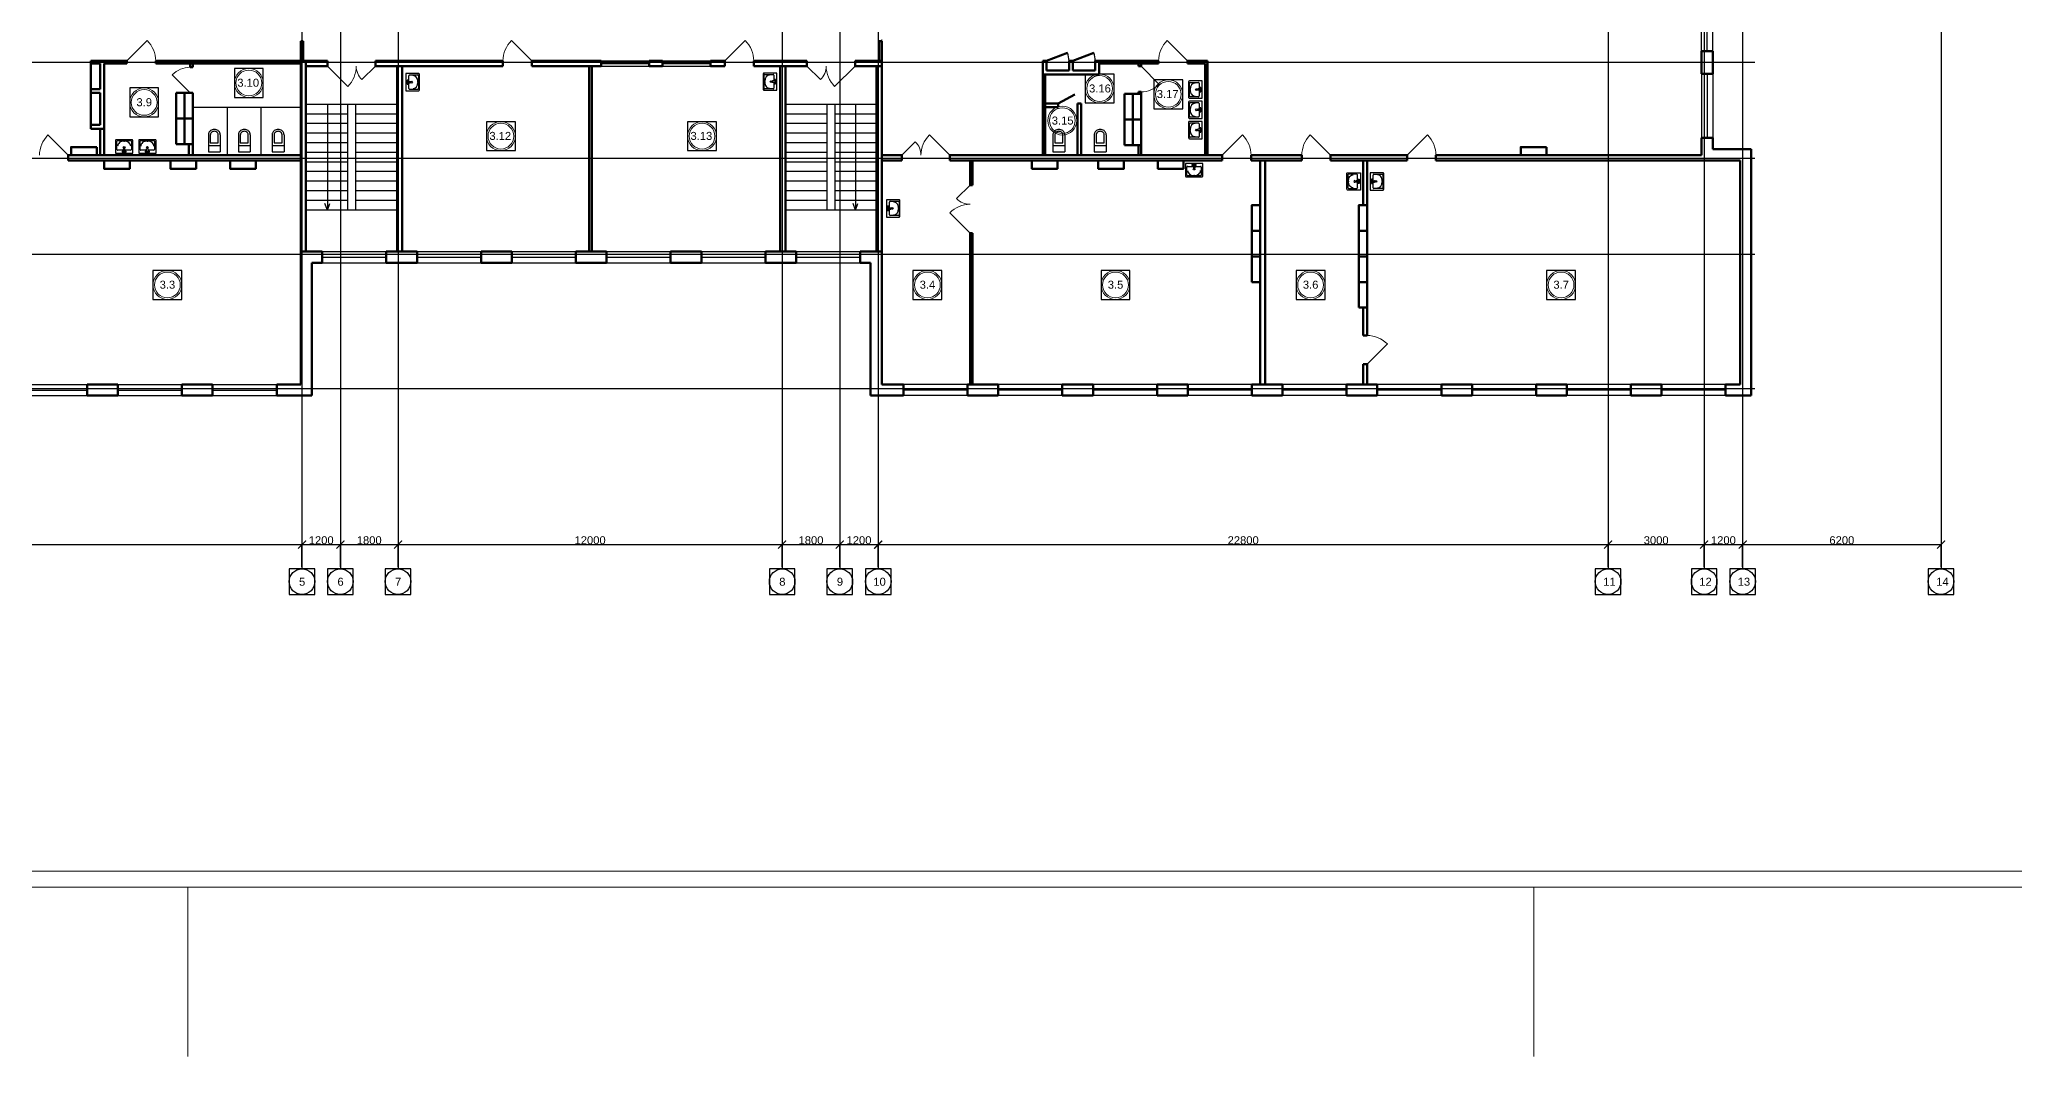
# Model space of a CAD drawing. Header units: metres. Extents: x -5 to 458, y -5 to 65.
# Drawn here: x 310.9 to 372.6, y -5.3 to 26.5 of the extents above; entities that cross this region are included whole.
import ezdxf
from ezdxf.enums import TextEntityAlignment as Align

# ---------------------------------------------------------------- set-up
doc = ezdxf.new("R2010")
doc.units = ezdxf.units.M
doc.linetypes.add('ACAD_ISO04W100', pattern=[30, 24, -3, 0, -3])
for name, color, linetype, lineweight in [('Level 50', 7, 'Continuous', 0), ('Двери', 250, 'Continuous', 5), ('Стены', 7, 'Continuous', 50)]:
    doc.layers.add(name, color=color, linetype=linetype, lineweight=lineweight)
for name, color, linetype in [('SANTEH', 7, 'Continuous'), ('YOLO_TABLE', 1, 'Continuous'), ('Окна', 127, 'Continuous'), ('Оси', 30, 'Continuous'), ('Осн надпись', 7, 'Continuous'), ('размеры оси', 163, 'Continuous'), ('Сантехника', 7, 'Continuous')]:
    doc.layers.add(name, color=color, linetype=linetype)
doc.styles.get("Standard").update_dxf_attribs({"font": 'arial.ttf'})
doc.styles.add('Style-Arial', font='arial.ttf')
doc.dimstyles.new('100', dxfattribs={"dimtxt": 0.25, "dimasz": 0.25, "dimexe": 0.0125, "dimexo": 0.0625, "dimgap": 0.0065, "dimtad": 1, "dimlfac": 1000, "dimtxsty": 'Standard', "dimblk": 'ARCHTICK', "dimcen": 0.25, "dimadec": 0, "dimazin": 0, "dimtfac": 1, "dimtmove": 0, "dimatfit": 3, "dimldrblk": 'ARCHTICK', "dimfxl": 1, "dimarcsym": 0})

# ---------------------------------------------------------------- blocks, each defined once
blk = doc.blocks.new('Rac7')
at = {"color": 0}
for p, q in [((-39501, -24232), (-39501, -23830)), ((-39474, -23808), (-38988, -23808)), ((-39457, -23859), (-39457, -24115)), ((-39032, -23838), (-39430, -23838)), ((-39221, -23855), (-39241, -23855)), ((-39005, -24115), (-39005, -23859)), ((-39005, -23859), (-39005, -23859)), ((-38961, -23830), (-38961, -24232)), ((-38961, -24232), (-39501, -24232)), ((-39430, -24136), (-39253, -24136)), ((-39297, -24164), (-39253, -24164)), ((-39297, -24194), (-39297, -24164)), ((-39165, -24194), (-39297, -24194)), ((-39253, -24186), (-39253, -24094)), ((-39253, -24186), (-39209, -24186)), ((-39209, -24186), (-39209, -24094)), ((-39209, -24136), (-39032, -24136)), ((-39209, -24164), (-39165, -24164)), ((-39165, -24164), (-39165, -24194))]:
    blk.add_line(p, q, dxfattribs=at)
at = {"color": 0, "extrusion": (0, 0, -1)}
for centre, major_axis, start_param, end_param in [((-39474, -23830), (-27, 0), 0, 1.570796), ((-39430, -23859), (-27, 0), 0, 1.570796), ((-39241, -24007), (-194, 0), 0, 1.570796), ((-39221, -24007), (-194, 0), 1.570796, 3.141593), ((-39032, -23859), (-27, 0), 1.570796, 3.141593), ((-38988, -23830), (-27, 0), 1.570796, 3.141593), ((-39430, -24115), (-27, 0), -1.570796, 0), ((-39231, -24104), (-25.3, 0), 0.552816, 2.588777), ((-39032, -24115), (-27, 0), -3.141593, -1.570796)]:
    blk.add_ellipse(centre, major_axis=major_axis, ratio=0.785714, start_param=start_param, end_param=end_param, dxfattribs=at)
blk.add_ellipse((-39231, -24048), major_axis=(-27.9, 0), ratio=0.785714, dxfattribs=at)
blk = doc.blocks.new('WC With Cistern_103')
at = {"layer": 'SANTEH', "linetype": 'Continuous'}
for p, q in [((0, 170), (0, 700)), ((370, 700), (0, 700)), ((370, 170), (370, 700)), ((370, 500), (0, 500)), ((60, 425), (60, 170)), ((310, 425), (60, 425)), ((310, 170), (310, 425))]:
    blk.add_line(p, q, dxfattribs=at)
for points in [[(0, 170), (1, 151), (4, 133), (10, 115), (17, 97), (27, 81), (38, 66), (51, 52), (65, 40)], [(60, 170), (61, 158), (63, 146), (66, 135), (71, 124), (77, 114), (84, 104), (92, 96), (101, 88)], [(65, 40), (92, 23), (122, 10), (153, 3), (185, 0), (217, 3), (248, 10), (278, 23), (305, 40)], [(101, 88), (120, 76), (141, 67), (163, 62), (185, 60), (207, 62), (229, 67), (250, 76), (269, 88)], [(269, 88), (278, 96), (286, 104), (293, 114), (299, 124), (304, 135), (307, 146), (309, 158), (310, 170)], [(305, 40), (319, 52), (332, 66), (343, 81), (353, 97), (360, 115), (366, 133), (369, 151), (370, 170)]]:
    blk.add_lwpolyline(points, dxfattribs=at)
blk = doc.blocks.new('_ArchTick')
at = {"color": 0, "linetype": 'ByBlock', "const_width": 0.15}
blk.add_lwpolyline([(-0.5, -0.5), (0.5, 0.5)], dxfattribs=at)
blk = doc.blocks.new('*D175')
at = {"layer": 'Defpoints', "color": 0, "transparency": 16777216}
for p in [(319.091, 10.736), (296.291, 9.979), (319.091, 9.979)]:
    blk.add_point(p, dxfattribs=at)
at = {"layer": 'размеры оси', "color": 0, "lineweight": -2, "transparency": 16777216}
for p, q in [((296.291, 10.042), (296.291, 10.749)), ((296.291, 10.736), (319.091, 10.736)), ((319.091, 10.042), (319.091, 10.749))]:
    blk.add_line(p, q, dxfattribs=at)
at = {"layer": 'размеры оси', "color": 0, "lineweight": -2, "transparency": 16777216, "xscale": 0.25, "yscale": 0.25, "zscale": 0.25, "rotation": 180}
blk.add_blockref('_ArchTick', (296.291, 10.736), dxfattribs=at)
at = {"layer": 'размеры оси', "color": 0, "lineweight": -2, "transparency": 16777216, "xscale": 0.25, "yscale": 0.25, "zscale": 0.25}
blk.add_blockref('_ArchTick', (319.091, 10.736), dxfattribs=at)
at = {"layer": 'размеры оси', "color": 0, "transparency": 16777216, "insert": (307.691, 10.87), "char_height": 0.25, "attachment_point": 5}
blk.add_mtext('22800', dxfattribs=at)
blk = doc.blocks.new('*D176')
at = {"layer": 'Defpoints', "color": 0, "transparency": 16777216}
for p in [(320.291, 10.736), (319.091, 9.979), (320.291, 9.979)]:
    blk.add_point(p, dxfattribs=at)
at = {"layer": 'размеры оси', "color": 0, "lineweight": -2, "transparency": 16777216}
for p, q in [((319.091, 10.042), (319.091, 10.749)), ((319.091, 10.736), (320.291, 10.736)), ((320.291, 10.042), (320.291, 10.749))]:
    blk.add_line(p, q, dxfattribs=at)
at = {"layer": 'размеры оси', "color": 0, "lineweight": -2, "transparency": 16777216, "xscale": 0.25, "yscale": 0.25, "zscale": 0.25, "rotation": 180}
blk.add_blockref('_ArchTick', (319.091, 10.736), dxfattribs=at)
at = {"layer": 'размеры оси', "color": 0, "lineweight": -2, "transparency": 16777216, "xscale": 0.25, "yscale": 0.25, "zscale": 0.25}
blk.add_blockref('_ArchTick', (320.291, 10.736), dxfattribs=at)
at = {"layer": 'размеры оси', "color": 0, "transparency": 16777216, "insert": (319.691, 10.87), "char_height": 0.25, "attachment_point": 5}
blk.add_mtext('1200', dxfattribs=at)
blk = doc.blocks.new('*D177')
at = {"layer": 'Defpoints', "color": 0, "transparency": 16777216}
for p in [(322.091, 10.736), (320.291, 9.979), (322.091, 9.979)]:
    blk.add_point(p, dxfattribs=at)
at = {"layer": 'размеры оси', "color": 0, "lineweight": -2, "transparency": 16777216}
for p, q in [((320.291, 10.042), (320.291, 10.749)), ((320.291, 10.736), (322.091, 10.736)), ((322.091, 10.042), (322.091, 10.749))]:
    blk.add_line(p, q, dxfattribs=at)
at = {"layer": 'размеры оси', "color": 0, "lineweight": -2, "transparency": 16777216, "xscale": 0.25, "yscale": 0.25, "zscale": 0.25, "rotation": 180}
blk.add_blockref('_ArchTick', (320.291, 10.736), dxfattribs=at)
at = {"layer": 'размеры оси', "color": 0, "lineweight": -2, "transparency": 16777216, "xscale": 0.25, "yscale": 0.25, "zscale": 0.25}
blk.add_blockref('_ArchTick', (322.091, 10.736), dxfattribs=at)
at = {"layer": 'размеры оси', "color": 0, "transparency": 16777216, "insert": (321.191, 10.87), "char_height": 0.25, "attachment_point": 5}
blk.add_mtext('1800', dxfattribs=at)
blk = doc.blocks.new('*D155')
at = {"layer": 'Defpoints', "color": 0, "transparency": 16777216}
for p in [(334.091, 10.736), (322.091, 9.979), (334.091, 9.979)]:
    blk.add_point(p, dxfattribs=at)
at = {"layer": 'размеры оси', "color": 0, "lineweight": -2, "transparency": 16777216}
for p, q in [((322.091, 10.042), (322.091, 10.749)), ((322.091, 10.736), (334.091, 10.736)), ((334.091, 10.042), (334.091, 10.749))]:
    blk.add_line(p, q, dxfattribs=at)
at = {"layer": 'размеры оси', "color": 0, "lineweight": -2, "transparency": 16777216, "xscale": 0.25, "yscale": 0.25, "zscale": 0.25, "rotation": 180}
blk.add_blockref('_ArchTick', (322.091, 10.736), dxfattribs=at)
at = {"layer": 'размеры оси', "color": 0, "lineweight": -2, "transparency": 16777216, "xscale": 0.25, "yscale": 0.25, "zscale": 0.25}
blk.add_blockref('_ArchTick', (334.091, 10.736), dxfattribs=at)
at = {"layer": 'размеры оси', "color": 0, "transparency": 16777216, "insert": (328.091, 10.87), "char_height": 0.25, "attachment_point": 5}
blk.add_mtext('12000', dxfattribs=at)
blk = doc.blocks.new('*D156')
at = {"layer": 'Defpoints', "color": 0, "transparency": 16777216}
for p in [(335.891, 10.736), (334.091, 9.979), (335.891, 9.979)]:
    blk.add_point(p, dxfattribs=at)
at = {"layer": 'размеры оси', "color": 0, "lineweight": -2, "transparency": 16777216}
for p, q in [((334.091, 10.042), (334.091, 10.749)), ((334.091, 10.736), (335.891, 10.736)), ((335.891, 10.042), (335.891, 10.749))]:
    blk.add_line(p, q, dxfattribs=at)
at = {"layer": 'размеры оси', "color": 0, "lineweight": -2, "transparency": 16777216, "xscale": 0.25, "yscale": 0.25, "zscale": 0.25, "rotation": 180}
blk.add_blockref('_ArchTick', (334.091, 10.736), dxfattribs=at)
at = {"layer": 'размеры оси', "color": 0, "lineweight": -2, "transparency": 16777216, "xscale": 0.25, "yscale": 0.25, "zscale": 0.25}
blk.add_blockref('_ArchTick', (335.891, 10.736), dxfattribs=at)
at = {"layer": 'размеры оси', "color": 0, "transparency": 16777216, "insert": (334.991, 10.87), "char_height": 0.25, "attachment_point": 5}
blk.add_mtext('1800', dxfattribs=at)
blk = doc.blocks.new('*D157')
at = {"layer": 'Defpoints', "color": 0, "transparency": 16777216}
for p in [(337.091, 10.736), (335.891, 9.979), (337.091, 9.979)]:
    blk.add_point(p, dxfattribs=at)
at = {"layer": 'размеры оси', "color": 0, "lineweight": -2, "transparency": 16777216}
for p, q in [((335.891, 10.042), (335.891, 10.749)), ((335.891, 10.736), (337.091, 10.736)), ((337.091, 10.042), (337.091, 10.749))]:
    blk.add_line(p, q, dxfattribs=at)
at = {"layer": 'размеры оси', "color": 0, "lineweight": -2, "transparency": 16777216, "xscale": 0.25, "yscale": 0.25, "zscale": 0.25, "rotation": 180}
blk.add_blockref('_ArchTick', (335.891, 10.736), dxfattribs=at)
at = {"layer": 'размеры оси', "color": 0, "lineweight": -2, "transparency": 16777216, "xscale": 0.25, "yscale": 0.25, "zscale": 0.25}
blk.add_blockref('_ArchTick', (337.091, 10.736), dxfattribs=at)
at = {"layer": 'размеры оси', "color": 0, "transparency": 16777216, "insert": (336.491, 10.87), "char_height": 0.25, "attachment_point": 5}
blk.add_mtext('1200', dxfattribs=at)
blk = doc.blocks.new('*D158')
at = {"layer": 'Defpoints', "color": 0, "transparency": 16777216}
for p in [(359.891, 10.736), (337.091, 9.979), (359.891, 9.979)]:
    blk.add_point(p, dxfattribs=at)
at = {"layer": 'размеры оси', "color": 0, "lineweight": -2, "transparency": 16777216}
for p, q in [((337.091, 10.042), (337.091, 10.749)), ((337.091, 10.736), (359.891, 10.736)), ((359.891, 10.042), (359.891, 10.749))]:
    blk.add_line(p, q, dxfattribs=at)
at = {"layer": 'размеры оси', "color": 0, "lineweight": -2, "transparency": 16777216, "xscale": 0.25, "yscale": 0.25, "zscale": 0.25, "rotation": 180}
blk.add_blockref('_ArchTick', (337.091, 10.736), dxfattribs=at)
at = {"layer": 'размеры оси', "color": 0, "lineweight": -2, "transparency": 16777216, "xscale": 0.25, "yscale": 0.25, "zscale": 0.25}
blk.add_blockref('_ArchTick', (359.891, 10.736), dxfattribs=at)
at = {"layer": 'размеры оси', "color": 0, "transparency": 16777216, "insert": (348.491, 10.87), "char_height": 0.25, "attachment_point": 5}
blk.add_mtext('22800', dxfattribs=at)
blk = doc.blocks.new('*D159')
at = {"layer": 'Defpoints', "color": 0, "transparency": 16777216}
for p in [(362.891, 10.736), (359.891, 9.979), (362.891, 9.979)]:
    blk.add_point(p, dxfattribs=at)
at = {"layer": 'размеры оси', "color": 0, "lineweight": -2, "transparency": 16777216}
for p, q in [((359.891, 10.042), (359.891, 10.749)), ((359.891, 10.736), (362.891, 10.736)), ((362.891, 10.042), (362.891, 10.749))]:
    blk.add_line(p, q, dxfattribs=at)
at = {"layer": 'размеры оси', "color": 0, "lineweight": -2, "transparency": 16777216, "xscale": 0.25, "yscale": 0.25, "zscale": 0.25, "rotation": 180}
blk.add_blockref('_ArchTick', (359.891, 10.736), dxfattribs=at)
at = {"layer": 'размеры оси', "color": 0, "lineweight": -2, "transparency": 16777216, "xscale": 0.25, "yscale": 0.25, "zscale": 0.25}
blk.add_blockref('_ArchTick', (362.891, 10.736), dxfattribs=at)
at = {"layer": 'размеры оси', "color": 0, "transparency": 16777216, "insert": (361.391, 10.87), "char_height": 0.25, "attachment_point": 5}
blk.add_mtext('3000', dxfattribs=at)
blk = doc.blocks.new('*D160')
at = {"layer": 'Defpoints', "color": 0, "transparency": 16777216}
for p in [(364.091, 10.736), (362.891, 9.979), (364.091, 9.979)]:
    blk.add_point(p, dxfattribs=at)
at = {"layer": 'размеры оси', "color": 0, "lineweight": -2, "transparency": 16777216}
for p, q in [((362.891, 10.042), (362.891, 10.749)), ((362.891, 10.736), (364.091, 10.736)), ((364.091, 10.042), (364.091, 10.749))]:
    blk.add_line(p, q, dxfattribs=at)
at = {"layer": 'размеры оси', "color": 0, "lineweight": -2, "transparency": 16777216, "xscale": 0.25, "yscale": 0.25, "zscale": 0.25, "rotation": 180}
blk.add_blockref('_ArchTick', (362.891, 10.736), dxfattribs=at)
at = {"layer": 'размеры оси', "color": 0, "lineweight": -2, "transparency": 16777216, "xscale": 0.25, "yscale": 0.25, "zscale": 0.25}
blk.add_blockref('_ArchTick', (364.091, 10.736), dxfattribs=at)
at = {"layer": 'размеры оси', "color": 0, "transparency": 16777216, "insert": (363.491, 10.87), "char_height": 0.25, "attachment_point": 5}
blk.add_mtext('1200', dxfattribs=at)
blk = doc.blocks.new('*D161')
at = {"layer": 'Defpoints', "color": 0, "transparency": 16777216}
for p in [(370.291, 10.736), (364.091, 9.979), (370.291, 9.979)]:
    blk.add_point(p, dxfattribs=at)
at = {"layer": 'размеры оси', "color": 0, "lineweight": -2, "transparency": 16777216}
for p, q in [((364.091, 10.042), (364.091, 10.749)), ((364.091, 10.736), (370.291, 10.736)), ((370.291, 10.042), (370.291, 10.749))]:
    blk.add_line(p, q, dxfattribs=at)
at = {"layer": 'размеры оси', "color": 0, "lineweight": -2, "transparency": 16777216, "xscale": 0.25, "yscale": 0.25, "zscale": 0.25, "rotation": 180}
blk.add_blockref('_ArchTick', (364.091, 10.736), dxfattribs=at)
at = {"layer": 'размеры оси', "color": 0, "lineweight": -2, "transparency": 16777216, "xscale": 0.25, "yscale": 0.25, "zscale": 0.25}
blk.add_blockref('_ArchTick', (370.291, 10.736), dxfattribs=at)
at = {"layer": 'размеры оси', "color": 0, "transparency": 16777216, "insert": (367.191, 10.87), "char_height": 0.25, "attachment_point": 5}
blk.add_mtext('6200', dxfattribs=at)
blk = doc.blocks.new('*U49')
at = {"color": 7, "linetype": 'Continuous', "lineweight": 0}
for p, q in [((-21.025, -34.987), (-21.025, -29.7)), ((21.025, -34.987), (21.025, -29.7))]:
    blk.add_line(p, q, dxfattribs=at)
at = {"color": 7, "linetype": 'Continuous', "lineweight": 0, "flags": 128}
blk.add_lwpolyline([(63.075, 29.7), (63.075, -29.7), (-63.075, -29.7), (-63.075, 29.7), (63.075, 29.7)], close=True, dxfattribs=at)
at = {"layer": 'Level 50', "color": 7, "linetype": 'Continuous', "lineweight": 13}
blk.add_line((62.575, -29.2), (-62.275, -29.2), dxfattribs=at)

msp = doc.modelspace()

# ---------------------------------------------------------------- linework, layer by layer
for p, q in [((328.435191, 25.850412), (329.935191, 25.850412)), ((328.435191, 25.770412), (329.935191, 25.770412)), ((328.435191, 25.690412), (329.935191, 25.690412)), ((330.355191, 25.850412), (331.855191, 25.850412)), ((330.355191, 25.770412), (331.855191, 25.770412)), ((330.355191, 25.690412), (331.855191, 25.690412)), ((322.060637, 24.490412), (319.210637, 24.490412)), ((320.510637, 24.190412), (319.210637, 24.190412)), ((319.887127, 24.490412), (319.887127, 21.190412)), ((320.510637, 24.490412), (320.510637, 21.190412)), ((320.760637, 24.490412), (320.760637, 21.190412)), ((322.060637, 24.190412), (320.760637, 24.190412)), ((337.040637, 24.490412), (334.190637, 24.490412)), ((335.490637, 24.190412), (334.190637, 24.190412)), ((335.490637, 24.490412), (335.490637, 21.190412)), ((335.740637, 24.490412), (335.740637, 21.190412)), ((337.040637, 24.190412), (335.740637, 24.190412)), ((336.380626, 24.490412), (336.380626, 21.190412)), ((320.510637, 23.890412), (319.210637, 23.890412)), ((320.510637, 23.590412), (319.210637, 23.590412)), ((322.060637, 23.890412), (320.760637, 23.890412)), ((322.060637, 23.590412), (320.760637, 23.590412)), ((335.490637, 23.890412), (334.190637, 23.890412)), ((335.490637, 23.590412), (334.190637, 23.590412)), ((337.040637, 23.890412), (335.740637, 23.890412)), ((337.040637, 23.590412), (335.740637, 23.590412)), ((320.510637, 23.290412), (319.210637, 23.290412)), ((320.510637, 22.990412), (319.210637, 22.990412)), ((322.060637, 23.290412), (320.760637, 23.290412)), ((322.060637, 22.990412), (320.760637, 22.990412)), ((335.490637, 23.290412), (334.190637, 23.290412)), ((335.490637, 22.990412), (334.190637, 22.990412)), ((337.040637, 23.290412), (335.740637, 23.290412)), ((337.040637, 22.990412), (335.740637, 22.990412)), ((320.510637, 22.690412), (319.210637, 22.690412)), ((320.510637, 22.390412), (319.210637, 22.390412)), ((322.060637, 22.690412), (320.760637, 22.690412)), ((322.060637, 22.390412), (320.760637, 22.390412)), ((335.490637, 22.690412), (334.190637, 22.690412)), ((335.490637, 22.390412), (334.190637, 22.390412)), ((337.040637, 22.690412), (335.740637, 22.690412)), ((337.040637, 22.390412), (335.740637, 22.390412)), ((320.510637, 22.090412), (319.210637, 22.090412)), ((320.510637, 21.790412), (319.210637, 21.790412)), ((322.060637, 22.090412), (320.760637, 22.090412)), ((322.060637, 21.790412), (320.760637, 21.790412)), ((335.490637, 22.090412), (334.190637, 22.090412)), ((335.490637, 21.790412), (334.190637, 21.790412)), ((337.040637, 22.090412), (335.740637, 22.090412)), ((337.040637, 21.790412), (335.740637, 21.790412)), ((320.510637, 21.490412), (319.210637, 21.490412)), ((322.060637, 21.190412), (319.210637, 21.190412)), ((319.887127, 21.190412), (319.809602, 21.398256)), ((319.887127, 21.190412), (319.964652, 21.398256)), ((322.060637, 21.490412), (320.760637, 21.490412)), ((335.490637, 21.490412), (334.190637, 21.490412)), ((337.040637, 21.190412), (334.190637, 21.190412)), ((337.040637, 21.490412), (335.740637, 21.490412)), ((336.380626, 21.190412), (336.303101, 21.398256)), ((336.380626, 21.190412), (336.458151, 21.398256))]:
    msp.add_line(p, q)
at = {"lineweight": 50}
for p, q in [((343.050637, 25.850412), (343.170637, 25.850412)), ((337.825191, 22.900412), (337.825191, 22.740412)), ((339.325191, 22.900412), (339.325191, 22.740412)), ((347.835191, 22.900412), (347.835191, 22.740412)), ((348.735191, 22.900412), (348.735191, 22.740412)), ((339.960637, 21.970459), (340.040637, 21.970459)), ((339.960637, 20.470459), (340.040637, 20.470459))]:
    msp.add_line(p, q, dxfattribs=at)
at = {"color": 7, "linetype": 'Continuous', "lineweight": 13}
for centre, radius in [((317.431166, 25.161531), 0.452013), ((317.431166, 25.161531), 0.402013), ((344.007016, 24.988303), 0.452013), ((344.007016, 24.988303), 0.402013), ((314.161709, 24.552939), 0.452013), ((314.161709, 24.552939), 0.402013), ((346.151998, 24.807809), 0.452013), ((346.151998, 24.807809), 0.402013), ((342.841784, 23.984933), 0.452013), ((342.841784, 23.984933), 0.402013), ((325.304268, 23.499841), 0.452013), ((325.304268, 23.499841), 0.402013), ((331.587054, 23.499841), 0.452013), ((331.587054, 23.499841), 0.402013), ((314.887347, 18.850279), 0.452013), ((314.887347, 18.850279), 0.402013), ((338.627795, 18.850279), 0.452013), ((338.627795, 18.850279), 0.402013), ((344.503156, 18.850279), 0.452013), ((344.503156, 18.850279), 0.402013), ((350.596344, 18.850279), 0.452013), ((350.596344, 18.850279), 0.402013), ((358.422407, 18.850279), 0.452013), ((358.422407, 18.850279), 0.402013)]:
    msp.add_circle(centre, radius, dxfattribs=at)
at = {"layer": 'SANTEH'}
for p, q in [((315.680637, 24.400412), (319.050637, 24.400412)), ((316.755191, 24.400412), (316.755191, 22.900412)), ((317.802748, 24.400412), (317.802748, 22.900412))]:
    msp.add_line(p, q, dxfattribs=at)
for centre in [(342.350637, 25.850412), (343.170637, 25.850412)]:
    msp.add_arc(centre, 0.7, 0, 21.05792953, dxfattribs=at)
at = {"layer": 'YOLO_TABLE'}
for points in [[(316.979153, 24.709518), (317.88318, 24.709518), (317.88318, 25.613545), (316.979153, 25.613545)], [(343.555002, 24.53629), (344.459029, 24.53629), (344.459029, 25.440317), (343.555002, 25.440317)], [(313.709696, 24.100926), (314.613723, 24.100926), (314.613723, 25.004953), (313.709696, 25.004953)], [(345.699985, 24.355796), (346.604012, 24.355796), (346.604012, 25.259822), (345.699985, 25.259822)], [(324.852255, 23.047827), (325.756282, 23.047827), (325.756282, 23.951854), (324.852255, 23.951854)], [(331.135041, 23.047827), (332.039068, 23.047827), (332.039068, 23.951854), (331.135041, 23.951854)], [(314.435333, 18.398265), (315.33936, 18.398265), (315.33936, 19.302292), (314.435333, 19.302292)], [(338.175782, 18.398265), (339.079809, 18.398265), (339.079809, 19.302292), (338.175782, 19.302292)], [(344.051142, 18.398265), (344.955169, 18.398265), (344.955169, 19.302292), (344.051142, 19.302292)], [(350.14433, 18.398265), (351.048357, 18.398265), (351.048357, 19.302292), (350.14433, 19.302292)], [(357.970394, 18.398265), (358.874421, 18.398265), (358.874421, 19.302292), (357.970394, 19.302292)], [(318.690637, 9.179035), (319.490637, 9.179035), (319.490637, 9.979035), (318.690637, 9.979035)], [(319.890637, 9.179035), (320.690637, 9.179035), (320.690637, 9.979035), (319.890637, 9.979035)], [(321.690637, 9.179035), (322.490637, 9.179035), (322.490637, 9.979035), (321.690637, 9.979035)], [(333.690637, 9.179035), (334.490637, 9.179035), (334.490637, 9.979035), (333.690637, 9.979035)], [(335.490637, 9.179035), (336.290637, 9.179035), (336.290637, 9.979035), (335.490637, 9.979035)], [(336.690637, 9.179035), (337.490637, 9.179035), (337.490637, 9.979035), (336.690637, 9.979035)], [(359.490637, 9.179035), (360.290637, 9.179035), (360.290637, 9.979035), (359.490637, 9.979035)], [(362.490637, 9.179035), (363.290637, 9.179035), (363.290637, 9.979035), (362.490637, 9.979035)], [(363.690637, 9.179035), (364.490637, 9.179035), (364.490637, 9.979035), (363.690637, 9.979035)], [(369.890637, 9.179035), (370.690637, 9.179035), (370.690637, 9.979035), (369.890637, 9.979035)]]:
    msp.add_lwpolyline(points, close=True, dxfattribs=at)
at = {"layer": 'Двери'}
for p, q in [((313.621797, 25.850412), (314.258193, 26.486808)), ((319.090637, 25.850412), (319.090637, 26.520412)), ((326.269412, 25.850412), (325.633016, 26.486808)), ((332.303053, 25.850412), (332.939449, 26.486808)), ((337.200637, 25.850412), (337.200637, 26.520412)), ((346.750637, 25.850412), (346.114241, 26.486808)), ((315.600637, 24.850412), (315.034952, 25.416098)), ((319.885637, 25.690412), (320.522033, 25.054016)), ((321.385637, 25.690412), (320.961373, 25.266148)), ((334.865637, 25.690412), (335.289901, 25.266148)), ((336.365637, 25.690412), (335.729241, 25.054016)), ((345.300637, 25.684111), (345.866322, 25.118426)), ((311.792215, 22.900412), (311.155819, 23.536808)), ((339.325191, 22.900412), (338.688795, 23.536808)), ((347.835191, 22.900412), (348.471587, 23.536808)), ((351.221796, 22.900412), (350.5854, 23.536808)), ((353.610637, 22.900412), (354.247033, 23.536808)), ((337.825191, 22.900412), (338.249455, 23.324676)), ((339.960637, 21.970459), (339.536373, 21.546195)), ((339.960637, 20.470459), (339.324241, 21.106856)), ((352.360637, 16.370062), (352.997033, 17.006458))]:
    msp.add_line(p, q, dxfattribs=at)
for centre, radius, start, end in [((313.621797, 25.850412), 0.9, 0, 45), ((326.269412, 25.850412), 0.9, 135, 180), ((332.303053, 25.850412), 0.9, 0, 45), ((346.750637, 25.850412), 0.9, 135, 180), ((315.600637, 24.850412), 0.8, 90, 135), ((319.885637, 25.690412), 0.9, 315, 0), ((321.385637, 25.690412), 0.6, 180, 225), ((334.865637, 25.690412), 0.6, 315, 0), ((336.365637, 25.690412), 0.9, 180, 225), ((345.300637, 25.684111), 0.8, 270, 315), ((311.792215, 22.900412), 0.9, 135, 180), ((339.325191, 22.900412), 0.9, 135, 180), ((347.835191, 22.900412), 0.9, 0, 45), ((351.221796, 22.900412), 0.9, 135, 180), ((353.610637, 22.900412), 0.9, 0, 45), ((337.825191, 22.900412), 0.6, 0, 45), ((339.960637, 20.470459), 0.9, 90, 135), ((339.960637, 21.970459), 0.6, 225, 270), ((352.360637, 16.370062), 0.9, 45, 90)]:
    msp.add_arc(centre, radius, start, end, dxfattribs=at)
at = {"layer": 'Окна'}
for p, q in [((362.810637, 26.150412), (362.810637, 28.150412)), ((362.985637, 26.150412), (362.985637, 28.150412)), ((363.160637, 26.150412), (363.160637, 28.150412)), ((362.810637, 25.450412), (362.810637, 23.450412)), ((362.985637, 25.450412), (362.985637, 23.450412)), ((363.160637, 25.450412), (363.160637, 23.450412)), ((319.725637, 19.890412), (321.725637, 19.890412)), ((322.685637, 19.890412), (324.685637, 19.890412)), ((325.645637, 19.890412), (327.645637, 19.890412)), ((328.605637, 19.890412), (330.605637, 19.890412)), ((331.565637, 19.890412), (333.565637, 19.890412)), ((334.525637, 19.890412), (336.525637, 19.890412)), ((319.725637, 19.715412), (321.725637, 19.715412)), ((319.725637, 19.540412), (321.725637, 19.540412)), ((322.685637, 19.715412), (324.685637, 19.715412)), ((322.685637, 19.540412), (324.685637, 19.540412)), ((325.645637, 19.715412), (327.645637, 19.715412)), ((325.645637, 19.540412), (327.645637, 19.540412)), ((328.605637, 19.715412), (330.605637, 19.715412)), ((328.605637, 19.540412), (330.605637, 19.540412)), ((331.565637, 19.715412), (333.565637, 19.715412)), ((331.565637, 19.540412), (333.565637, 19.540412)), ((334.525637, 19.715412), (336.525637, 19.715412)), ((334.525637, 19.540412), (336.525637, 19.540412)), ((310.380637, 15.740412), (312.380637, 15.740412)), ((310.380637, 15.565412), (312.380637, 15.565412)), ((313.340637, 15.740412), (315.340637, 15.740412)), ((313.340637, 15.565412), (315.340637, 15.565412)), ((316.300637, 15.740412), (318.300637, 15.740412)), ((316.300637, 15.565412), (318.300637, 15.565412)), ((339.880637, 15.740412), (337.880637, 15.740412)), ((339.880637, 15.565412), (337.880637, 15.565412)), ((342.840637, 15.740412), (340.840637, 15.740412)), ((342.840637, 15.565412), (340.840637, 15.565412)), ((345.800637, 15.740412), (343.800637, 15.740412)), ((345.800637, 15.565412), (343.800637, 15.565412)), ((348.760637, 15.740412), (346.760637, 15.740412)), ((348.760637, 15.565412), (346.760637, 15.565412)), ((351.720637, 15.740412), (349.720637, 15.740412)), ((351.720637, 15.565412), (349.720637, 15.565412)), ((354.680637, 15.740412), (352.680637, 15.740412)), ((354.680637, 15.565412), (352.680637, 15.565412)), ((357.640637, 15.740412), (355.640637, 15.740412)), ((357.640637, 15.565412), (355.640637, 15.565412)), ((360.600637, 15.740412), (358.600637, 15.740412)), ((360.600637, 15.565412), (358.600637, 15.565412)), ((363.560637, 15.740412), (361.560637, 15.740412)), ((363.560637, 15.565412), (361.560637, 15.565412)), ((310.380637, 15.390412), (312.380637, 15.390412)), ((313.340637, 15.390412), (315.340637, 15.390412)), ((316.300637, 15.390412), (318.300637, 15.390412)), ((339.880637, 15.390412), (337.880637, 15.390412)), ((342.840637, 15.390412), (340.840637, 15.390412)), ((345.800637, 15.390412), (343.800637, 15.390412)), ((348.760637, 15.390412), (346.760637, 15.390412)), ((351.720637, 15.390412), (349.720637, 15.390412)), ((354.680637, 15.390412), (352.680637, 15.390412)), ((357.640637, 15.390412), (355.640637, 15.390412)), ((360.600637, 15.390412), (358.600637, 15.390412)), ((363.560637, 15.390412), (361.560637, 15.390412))]:
    msp.add_line(p, q, dxfattribs=at)
at = {"layer": 'Оси', "linetype": 'ACAD_ISO04W100', "ltscale": 40}
for p, q in [((319.090637, 54.000412), (319.090637, 9.979035)), ((337.090637, 54.000412), (337.090637, 9.979035)), ((359.890637, 54.000412), (359.890637, 9.979035)), ((362.890637, 54.000412), (362.890637, 9.979035)), ((364.090637, 54.000412), (364.090637, 9.979035)), ((320.290637, 49.800412), (320.290637, 9.979035)), ((322.090637, 49.800412), (322.090637, 9.979035)), ((334.090637, 49.800412), (334.090637, 9.979035)), ((335.890637, 49.800412), (335.890637, 9.979035)), ((370.290637, 40.800412), (370.290637, 9.979035)), ((364.476536, 25.800412), (279.74094, 25.800412)), ((364.476536, 22.800412), (279.74094, 22.800412)), ((364.476536, 19.800412), (279.74094, 19.800412)), ((364.476536, 15.600412), (279.74094, 15.600412))]:
    msp.add_line(p, q, dxfattribs=at)
at = {"layer": 'Осн надпись', "ltscale": 40}
for centre in [(319.090637, 9.579035), (320.290637, 9.579035), (322.090637, 9.579035), (334.090637, 9.579035), (335.890637, 9.579035), (337.090637, 9.579035), (359.890637, 9.579035), (362.890637, 9.579035), (364.090637, 9.579035), (370.290637, 9.579035)]:
    msp.add_circle(centre, 0.4, dxfattribs=at)
at = {"layer": 'Стены'}
for p, q in [((319.050637, 26.470412), (319.050637, 25.850412)), ((319.130637, 26.470412), (319.050637, 26.470412)), ((319.130637, 26.470412), (319.130637, 25.850412)), ((337.120637, 26.470412), (337.120637, 25.850412)), ((337.200637, 26.470412), (337.120637, 26.470412)), ((337.200637, 26.470412), (337.200637, 25.850412)), ((342.350637, 25.850412), (343.003889, 26.10193)), ((343.170637, 25.850412), (343.823889, 26.10193)), ((362.810637, 25.450412), (362.810637, 26.150412)), ((362.810637, 26.150412), (363.160637, 26.150412)), ((363.160637, 25.450412), (363.160637, 26.150412)), ((312.490637, 25.850412), (312.490637, 25.770412)), ((312.490637, 25.850412), (313.621797, 25.850412)), ((312.490637, 23.730412), (312.490637, 25.850412)), ((312.490637, 25.770412), (312.790637, 25.770412)), ((312.790637, 25.770412), (312.790637, 24.970412)), ((312.910637, 25.770412), (312.910637, 22.900412)), ((312.910637, 25.770412), (313.621797, 25.770412)), ((313.621797, 25.770412), (313.621797, 25.850412)), ((314.521797, 25.850412), (318.920637, 25.850412)), ((314.521797, 25.770412), (314.521797, 25.850412)), ((314.521797, 25.770412), (319.050637, 25.770412)), ((315.600637, 25.650412), (315.600637, 25.770412)), ((315.600637, 25.650412), (315.680637, 25.650412)), ((315.680637, 25.650412), (315.680637, 25.770412)), ((318.920637, 25.850412), (319.400637, 25.850412)), ((319.050637, 25.850412), (319.050637, 15.740412)), ((319.050637, 25.850412), (319.210637, 25.850412)), ((319.210637, 25.850412), (319.210637, 19.890412)), ((319.210637, 25.690412), (319.885637, 25.690412)), ((319.400637, 25.850412), (319.885637, 25.850412)), ((319.885637, 25.690412), (319.885637, 25.850412)), ((321.385637, 25.850412), (325.369412, 25.850412)), ((321.385637, 25.690412), (321.385637, 25.850412)), ((321.385637, 25.690412), (325.369412, 25.690412)), ((322.060637, 25.690412), (322.060637, 19.890412)), ((322.220637, 25.690412), (322.220637, 19.890412)), ((325.369412, 25.690412), (325.369412, 25.850412)), ((326.269412, 25.850412), (328.435191, 25.850412)), ((326.269412, 25.690412), (326.269412, 25.850412)), ((326.269412, 25.690412), (328.435191, 25.690412)), ((328.060637, 25.690412), (328.060637, 19.890412)), ((328.140637, 25.690412), (328.140637, 19.890412)), ((328.435191, 25.850412), (328.435191, 25.690412)), ((329.935191, 25.850412), (330.355191, 25.850412)), ((329.935191, 25.850412), (329.935191, 25.690412)), ((329.935191, 25.690412), (330.355191, 25.690412)), ((330.355191, 25.850412), (330.355191, 25.690412)), ((331.855191, 25.850412), (332.303053, 25.850412)), ((331.855191, 25.850412), (331.855191, 25.690412)), ((331.855191, 25.690412), (332.303053, 25.690412)), ((332.303053, 25.690412), (332.303053, 25.850412)), ((333.203053, 25.850412), (334.865637, 25.850412)), ((333.203053, 25.690412), (333.203053, 25.850412)), ((333.203053, 25.690412), (334.865637, 25.690412)), ((334.030637, 25.690412), (334.030637, 19.890412)), ((334.190637, 25.690412), (334.190637, 19.890412)), ((334.865637, 25.690412), (334.865637, 25.850412)), ((336.365637, 25.850412), (337.200637, 25.850412)), ((336.365637, 25.690412), (336.365637, 25.850412)), ((336.365637, 25.690412), (337.200637, 25.690412)), ((337.040637, 25.690412), (337.040637, 19.890412)), ((337.200637, 25.850412), (337.200637, 15.740412)), ((337.200637, 25.850412), (337.200637, 19.890412)), ((342.230637, 25.850412), (342.350637, 25.850412)), ((342.230637, 25.850412), (342.230637, 22.900412)), ((342.230637, 25.850412), (342.230637, 25.550412)), ((342.230637, 25.430412), (343.990637, 25.430412)), ((342.310637, 25.430412), (342.310637, 22.900412)), ((342.350637, 25.850412), (342.350637, 25.550412)), ((342.350637, 25.550412), (343.050637, 25.550412)), ((343.050637, 25.850412), (343.050637, 25.550412)), ((343.170637, 25.850412), (343.170637, 25.550412)), ((343.170637, 25.550412), (343.870637, 25.550412)), ((343.870637, 25.850412), (345.850637, 25.850412)), ((343.870637, 25.850412), (343.870637, 25.550412)), ((343.990637, 25.850412), (343.990637, 25.430412)), ((343.990637, 25.770412), (345.850637, 25.770412)), ((345.220637, 25.770412), (345.220637, 25.684111)), ((345.220637, 25.684111), (345.300637, 25.684111)), ((345.300637, 25.770412), (345.300637, 25.684111)), ((345.850637, 25.850412), (345.850637, 25.770412)), ((346.750637, 25.850412), (347.380637, 25.850412)), ((346.750637, 25.850412), (346.750637, 25.770412)), ((346.750637, 25.770412), (347.300637, 25.770412)), ((347.300637, 25.770412), (347.300637, 22.900412)), ((347.380637, 25.850412), (347.380637, 22.900412)), ((362.810637, 25.450412), (363.160637, 25.450412)), ((312.490637, 24.970412), (312.490637, 24.850412)), ((312.490637, 24.970412), (312.790637, 24.970412)), ((312.490637, 24.850412), (312.790637, 24.850412)), ((312.790637, 24.850412), (312.790637, 23.850412)), ((315.160637, 24.850412), (315.160637, 23.250412)), ((315.160637, 24.850412), (315.680637, 24.850412)), ((315.420637, 23.250412), (315.420637, 24.850412)), ((315.680637, 24.850412), (315.680637, 22.900412)), ((342.710637, 24.520412), (343.231972, 24.800505)), ((344.780637, 24.820412), (344.780637, 23.220412)), ((344.780637, 24.820412), (345.300637, 24.820412)), ((345.040637, 23.220412), (345.040637, 24.820412)), ((345.220637, 24.884111), (345.220637, 24.820412)), ((345.220637, 24.884111), (345.300637, 24.884111)), ((345.300637, 24.884111), (345.300637, 22.900412)), ((342.310637, 24.520412), (342.710637, 24.520412)), ((342.310637, 24.400412), (342.710637, 24.400412)), ((342.710637, 24.520412), (342.710637, 24.400412)), ((343.310637, 24.520412), (343.310637, 22.900412)), ((343.310637, 24.520412), (343.430637, 24.520412)), ((343.430637, 24.520412), (343.430637, 22.900412)), ((312.490637, 23.850412), (312.490637, 23.730412)), ((312.490637, 23.850412), (312.790637, 23.850412)), ((312.490637, 23.730412), (312.910637, 23.730412)), ((312.790637, 23.730412), (312.790637, 22.900412)), ((315.160637, 24.050412), (315.680637, 24.050412)), ((344.780637, 24.020412), (345.300637, 24.020412)), ((362.810637, 23.450412), (363.160637, 23.450412)), ((362.810637, 23.450412), (362.810637, 22.900412)), ((363.160637, 23.090412), (363.160637, 23.450412)), ((311.792215, 22.900412), (319.050637, 22.900412)), ((311.792215, 22.740412), (311.792215, 22.900412)), ((315.160637, 23.250412), (315.680637, 23.250412)), ((315.560637, 23.250412), (315.560637, 22.900412)), ((337.200637, 22.900412), (337.825191, 22.900412)), ((339.325191, 22.900412), (347.835191, 22.900412)), ((344.780637, 23.220412), (345.300637, 23.220412)), ((345.220637, 23.220412), (345.220637, 22.900412)), ((348.735191, 22.900412), (350.321796, 22.900412)), ((350.321796, 22.900412), (350.321796, 22.740412)), ((351.221796, 22.900412), (353.610637, 22.900412)), ((351.221796, 22.900412), (351.221796, 22.740412)), ((353.610637, 22.900412), (353.610637, 22.740412)), ((354.510637, 22.900412), (362.810637, 22.900412)), ((354.510637, 22.900412), (354.510637, 22.740412)), ((364.360637, 23.090412), (363.160637, 23.090412)), ((364.360637, 15.390412), (364.360637, 23.090412)), ((311.792215, 22.740412), (319.050637, 22.740412)), ((337.200637, 22.740412), (337.825191, 22.740412)), ((339.325191, 22.740412), (347.835191, 22.740412)), ((339.960637, 22.740412), (339.960637, 21.970459)), ((340.040637, 22.740412), (340.040637, 21.970459)), ((348.735191, 22.740412), (350.321796, 22.740412)), ((349.020637, 22.740412), (349.020637, 15.740412)), ((349.180637, 22.740412), (349.180637, 15.740412)), ((351.221796, 22.740412), (353.610637, 22.740412)), ((352.240637, 21.340412), (352.240637, 22.740412)), ((352.360637, 17.270062), (352.360637, 22.740412)), ((354.510637, 22.740412), (364.010637, 22.740412)), ((364.010637, 15.740412), (364.010637, 22.740412)), ((339.960637, 20.470459), (339.960637, 15.740412)), ((340.040637, 20.470459), (340.040637, 15.740412)), ((319.725637, 19.890412), (319.050637, 19.890412)), ((319.725637, 19.540412), (319.725637, 19.890412)), ((322.685637, 19.890412), (321.725637, 19.890412)), ((321.725637, 19.540412), (321.725637, 19.890412)), ((322.685637, 19.540412), (322.685637, 19.890412)), ((325.645637, 19.890412), (324.685637, 19.890412)), ((324.685637, 19.540412), (324.685637, 19.890412)), ((325.645637, 19.540412), (325.645637, 19.890412)), ((328.605637, 19.890412), (327.645637, 19.890412)), ((327.645637, 19.540412), (327.645637, 19.890412)), ((328.605637, 19.540412), (328.605637, 19.890412)), ((331.565637, 19.890412), (330.605637, 19.890412)), ((330.605637, 19.540412), (330.605637, 19.890412)), ((331.565637, 19.540412), (331.565637, 19.890412)), ((334.525637, 19.890412), (333.565637, 19.890412)), ((333.565637, 19.540412), (333.565637, 19.890412)), ((334.525637, 19.540412), (334.525637, 19.890412)), ((337.200637, 19.890412), (336.525637, 19.890412)), ((336.525637, 19.540412), (336.525637, 19.890412)), ((319.400637, 19.540412), (319.400637, 15.390412)), ((319.725637, 19.540412), (319.400637, 19.540412)), ((322.685637, 19.540412), (321.725637, 19.540412)), ((325.645637, 19.540412), (324.685637, 19.540412)), ((328.605637, 19.540412), (327.645637, 19.540412)), ((331.565637, 19.540412), (330.605637, 19.540412)), ((334.525637, 19.540412), (333.565637, 19.540412)), ((336.850637, 19.540412), (336.525637, 19.540412)), ((336.850637, 19.540412), (336.850637, 15.390412)), ((352.240637, 17.270062), (352.240637, 18.140412)), ((352.240637, 17.270062), (352.360637, 17.270062)), ((352.240637, 15.740412), (352.240637, 16.370062)), ((352.240637, 16.370062), (352.360637, 16.370062)), ((352.360637, 15.740412), (352.360637, 16.370062)), ((312.380637, 15.740412), (313.340637, 15.740412)), ((312.380637, 15.740412), (312.380637, 15.390412)), ((313.340637, 15.740412), (313.340637, 15.390412)), ((315.340637, 15.740412), (316.300637, 15.740412)), ((315.340637, 15.740412), (315.340637, 15.390412)), ((316.300637, 15.740412), (316.300637, 15.390412)), ((318.300637, 15.740412), (319.050637, 15.740412)), ((318.300637, 15.740412), (318.300637, 15.390412)), ((337.880637, 15.740412), (337.200637, 15.740412)), ((337.880637, 15.740412), (337.880637, 15.390412)), ((340.840637, 15.740412), (339.880637, 15.740412)), ((339.880637, 15.740412), (339.880637, 15.390412)), ((340.840637, 15.740412), (340.840637, 15.390412)), ((343.800637, 15.740412), (342.840637, 15.740412)), ((342.840637, 15.740412), (342.840637, 15.390412)), ((343.800637, 15.740412), (343.800637, 15.390412)), ((346.760637, 15.740412), (345.800637, 15.740412)), ((345.800637, 15.740412), (345.800637, 15.390412)), ((346.760637, 15.740412), (346.760637, 15.390412)), ((349.720637, 15.740412), (348.760637, 15.740412)), ((348.760637, 15.740412), (348.760637, 15.390412)), ((349.720637, 15.740412), (349.720637, 15.390412)), ((352.680637, 15.740412), (351.720637, 15.740412)), ((351.720637, 15.740412), (351.720637, 15.390412)), ((352.680637, 15.740412), (352.680637, 15.390412)), ((355.640637, 15.740412), (354.680637, 15.740412)), ((354.680637, 15.740412), (354.680637, 15.390412)), ((355.640637, 15.740412), (355.640637, 15.390412)), ((358.600637, 15.740412), (357.640637, 15.740412)), ((357.640637, 15.740412), (357.640637, 15.390412)), ((358.600637, 15.740412), (358.600637, 15.390412)), ((361.560637, 15.740412), (360.600637, 15.740412)), ((360.600637, 15.740412), (360.600637, 15.390412)), ((361.560637, 15.740412), (361.560637, 15.390412)), ((364.010637, 15.740412), (363.560637, 15.740412)), ((363.560637, 15.740412), (363.560637, 15.390412)), ((312.380637, 15.390412), (313.340637, 15.390412)), ((315.340637, 15.390412), (316.300637, 15.390412)), ((318.300637, 15.390412), (319.400637, 15.390412)), ((337.880637, 15.390412), (336.850637, 15.390412)), ((340.840637, 15.390412), (339.880637, 15.390412)), ((343.800637, 15.390412), (342.840637, 15.390412)), ((346.760637, 15.390412), (345.800637, 15.390412)), ((349.720637, 15.390412), (348.760637, 15.390412)), ((352.680637, 15.390412), (351.720637, 15.390412)), ((355.640637, 15.390412), (354.680637, 15.390412)), ((358.600637, 15.390412), (357.640637, 15.390412)), ((361.560637, 15.390412), (360.600637, 15.390412)), ((364.360637, 15.390412), (363.560637, 15.390412))]:
    msp.add_line(p, q, dxfattribs=at)
for points in [[(315.160637, 23.250412), (315.420637, 23.250412), (315.420637, 24.050412), (315.160637, 24.050412)], [(344.780637, 23.220412), (345.040637, 23.220412), (345.040637, 24.020412), (344.780637, 24.020412)], [(312.678492, 23.160412), (312.678492, 22.900412), (311.878492, 22.900412), (311.878492, 23.160412)], [(357.960637, 23.160412), (357.960637, 22.900412), (357.160637, 22.900412), (357.160637, 23.160412)], [(313.710637, 22.740412), (313.710637, 22.480412), (312.910637, 22.480412), (312.910637, 22.740412)], [(315.784112, 22.740412), (315.784112, 22.480412), (314.984112, 22.480412), (314.984112, 22.740412)], [(317.645191, 22.740412), (317.645191, 22.480412), (316.845191, 22.480412), (316.845191, 22.740412)], [(342.690637, 22.740412), (342.690637, 22.480412), (341.890637, 22.480412), (341.890637, 22.740412)], [(344.764112, 22.740412), (344.764112, 22.480412), (343.964112, 22.480412), (343.964112, 22.740412)], [(346.625191, 22.740412), (346.625191, 22.480412), (345.825191, 22.480412), (345.825191, 22.740412)], [(348.760637, 20.540412), (349.020637, 20.540412), (349.020637, 21.340412), (348.760637, 21.340412)], [(352.100637, 20.540412), (352.360637, 20.540412), (352.360637, 21.340412), (352.100637, 21.340412)], [(348.760637, 19.740412), (349.020637, 19.740412), (349.020637, 20.540412), (348.760637, 20.540412)], [(352.100637, 19.740412), (352.360637, 19.740412), (352.360637, 20.540412), (352.100637, 20.540412)], [(348.760637, 18.940412), (349.020637, 18.940412), (349.020637, 19.740412), (348.760637, 19.740412)], [(352.100637, 18.940412), (352.360637, 18.940412), (352.360637, 19.740412), (352.100637, 19.740412)], [(352.100637, 18.140412), (352.360637, 18.140412), (352.360637, 18.940412), (352.100637, 18.940412)]]:
    msp.add_lwpolyline(points, close=True, dxfattribs=at)

# ---------------------------------------------------------------- block references
at = {"layer": 'Level 50', "color": 7, "linetype": 'Continuous', "lineweight": 13}
msp.add_blockref('*U49', (336.547065, 29.726332), dxfattribs=at)
at = {"layer": 'размеры оси', "color": 7, "lineweight": 0, "xscale": 0.001, "zscale": 0.001}
for p, yscale, rotation in [((346.568181, 64.419112), -0.001, 89.99999999999999), ((309.692472, -14.028073), -0.001, 270), ((322.979163, -14.276762), -0.001, 270), ((322.979163, -14.908531), -0.001, 270), ((322.979163, -15.5403), -0.001, 270), ((274.306771, 47.197269), -0.001, 180), ((275.030515, 47.197269), -0.001, 180), ((327.921642, 61.317503), 0.001, 90.00000000000001), ((376.688739, 61.317503), -0.001, 89.99999999999999), ((361.578598, 60.47262), -0.001, 89.99999999999999)]:
    msp.add_blockref('Rac7', p, dxfattribs=dict(at, yscale=yscale, rotation=rotation))
at = {"layer": 'размеры оси', "color": 7, "lineweight": 0, "xscale": 0.001, "yscale": -0.001, "zscale": 0.001}
msp.add_blockref('Rac7', (386.187721, -1.583115), dxfattribs=at)
at = {"layer": 'Сантехника', "color": 0, "lineweight": -2, "xscale": 0.001, "yscale": 0.001, "zscale": 0.001, "rotation": 180}
for p in [(316.538314, 23.711864), (317.475407, 23.711864), (318.529943, 23.711864), (342.919099, 23.711864), (344.210186, 23.711864)]:
    msp.add_blockref('WC With Cistern_103', p, dxfattribs=at)

# ---------------------------------------------------------------- texts
at = {"color": 7, "linetype": 'Continuous', "lineweight": 13, "style": 'Style-Arial'}
for s, p in [('3.10', (317.07119, 25.294281)), ('3.9', (313.920154, 24.685689)), ('3.16', (343.677133, 25.115027)), ('3.17', (345.792022, 24.940559)), ('3.15', (342.511901, 24.111656)), ('3.12', (324.944291, 23.63259)), ('3.13', (331.227078, 23.63259)), ('3.3', (314.645792, 18.983028)), ('3.4', (338.38624, 18.983028)), ('3.5', (344.261601, 18.983028)), ('3.6', (350.354789, 18.983028)), ('3.7', (358.180852, 18.983028))]:
    msp.add_text(s, height=0.25, dxfattribs=at).set_placement(p, align=Align.TOP_LEFT)
at = {"layer": 'Осн надпись', "char_height": 0.25, "attachment_point": 1}
for s, insert in [('5', (318.999204, 9.700917)), ('6', (320.199204, 9.700917)), ('7', (321.999204, 9.700917)), ('8', (333.999204, 9.700917)), ('9', (335.799204, 9.700917)), ('10', (336.938097, 9.700917)), ('11', (359.738097, 9.700917)), ('12', (362.738097, 9.700917)), ('13', (363.938097, 9.700917)), ('14', (370.138097, 9.700917))]:
    msp.add_mtext_dynamic_manual_height_columns(s, width=0.25, gutter_width=0.0125, heights=[0], dxfattribs=dict(at, insert=insert))

# ---------------------------------------------------------------- dimensions: what is measured, and where the dimension line sits
at = {"layer": 'размеры оси'}
for base, p1, p2, picture, middle in [((319.090637, 10.736229), (296.290637, 9.979035), (319.090637, 9.979035), '*D175', (307.690637, 10.870372)), ((320.290637, 10.736229), (319.090637, 9.979035), (320.290637, 9.979035), '*D176', (319.690637, 10.870372)), ((322.090637, 10.736229), (320.290637, 9.979035), (322.090637, 9.979035), '*D177', (321.190637, 10.870372)), ((334.090637, 10.736229), (322.090637, 9.979035), (334.090637, 9.979035), '*D155', (328.090637, 10.870372)), ((335.890637, 10.736229), (334.090637, 9.979035), (335.890637, 9.979035), '*D156', (334.990637, 10.870372)), ((337.090637, 10.736229), (335.890637, 9.979035), (337.090637, 9.979035), '*D157', (336.490637, 10.870372)), ((359.890637, 10.736229), (337.090637, 9.979035), (359.890637, 9.979035), '*D158', (348.490637, 10.870372)), ((362.890637, 10.736229), (359.890637, 9.979035), (362.890637, 9.979035), '*D159', (361.390637, 10.870457)), ((364.090637, 10.736229), (362.890637, 9.979035), (364.090637, 9.979035), '*D160', (363.490637, 10.870372)), ((370.290637, 10.736229), (364.090637, 9.979035), (370.290637, 9.979035), '*D161', (367.190637, 10.870372))]:
    dim = msp.add_linear_dim(base=base, p1=p1, p2=p2, dimstyle='100', override={"dimtmove": 1, "dimfxl": 0}, dxfattribs=at)
    dim.commit()
    dim.dimension.update_dxf_attribs({"geometry": picture, "text_midpoint": middle})

doc.saveas('drawing.dxf')
